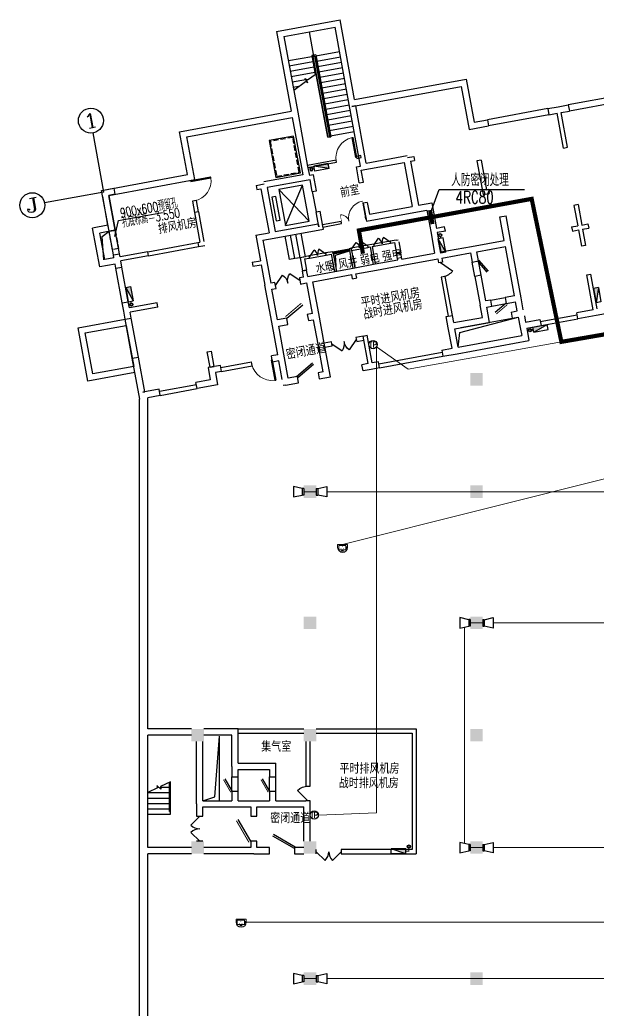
# Model space of a CAD drawing. Extents: x 791398 to 2325386, y -987887 to -518217.
# Drawn here: x 1445948 to 1473693, y -726420 to -678866 of the extents above; entities that cross this region are included whole.
import ezdxf
from ezdxf.enums import TextEntityAlignment as Align

# ---------------------------------------------------------------- set-up
doc = ezdxf.new("R2010")
doc.units = 0
doc.header["$LTSCALE"] = 1000
doc.header["$MEASUREMENT"] = 0
doc.linetypes.add('BORDER', pattern=[1.75, 0.5, -0.25, 0.5, -0.25, 0, -0.25])
doc.linetypes.add('DASH', pattern=[0.35, 0.25, -0.1])
doc.layers.add('__0', color=7, linetype='Continuous', true_color=0xffffff)
for name, color, linetype in [('AXIS', 3, 'Continuous'), ('AXIS_TEXT', 7, 'Continuous'), ('COLUMN', 252, 'Continuous'), ('JPS-X', 1, 'BORDER'), ('JPS-XHS', 7, 'Continuous'), ('LVTRY', 6, 'Continuous'), ('PS房间字', 3, 'Continuous'), ('PUB_DIM', 3, 'Continuous'), ('RD-equip', 3, 'Continuous'), ('RD-text', 4, 'Continuous'), ('SPACE', 7, 'Continuous'), ('STAIR', 9, 'Continuous'), ('WALL', 8, 'Continuous'), ('WINDOW', 8, 'Continuous'), ('ZS房间字', 6, 'Continuous')]:
    doc.layers.add(name, color=color, linetype=linetype)
doc.layers.add('RD-line', color=2, linetype='Continuous', lineweight=0)
doc.styles.add('_TCH_AXIS', font='COMPLEX', dxfattribs={"bigfont": 'GBCBIG'})
doc.styles.add('_TCH_DIM', font='SIMPLEX', dxfattribs={"bigfont": 'GBCBIG'})
doc.styles.add('_TCH_SPACE', font='SIMPLEX', dxfattribs={"bigfont": 'GBCBIG'})
doc.styles.add('_TEL_DIM', font='SIMPLEX', dxfattribs={"width": 0.8, "height": 3.5, "bigfont": 'HZTXT'})
doc.styles.add('COMPLEX', font='COMPLEX')
doc.styles.add('FS1', font='txt4', dxfattribs={"width": 0.8, "bigfont": 'fstxt'})
doc.styles.add('FS2', font='tjromans.shx', dxfattribs={"width": 0.8, "bigfont": 'tjhztxt.shx'})
doc.styles.add('TEXT', font='tjromans.shx', dxfattribs={"width": 0.8, "height": 400, "bigfont": 'tjhztxt.shx'})
doc.linetypes.add('BRA', pattern='A,2.8,-0.1,["B",_TEL_DIM,S=0.07,R=0,X=0,Y=-0.12],-0.25', length=3.15)
doc.linetypes.add('CCTV', pattern='A,2.8,-0.1,["V",_TEL_DIM,S=0.07,R=0,X=0,Y=-0.12],-0.25', length=3.15)
doc.linetypes.add('TD', pattern='A,2.8,-0.1,["C",_TEL_DIM,S=0.07,R=0,X=0,Y=-0.12],-0.25', length=3.15)

# ---------------------------------------------------------------- blocks, each defined once
blk = doc.blocks.new('DXHS')
at = {"layer": 'JPS-XHS'}
blk.add_hatch(color=256, dxfattribs=at).paths.add_polyline_path([(-350, 240), (-350, 0), (350, 0)])
at = {"layer": 'JPS-XHS', "linetype": 'Continuous'}
for p, q in [((-350, 240), (-350, 0)), ((-350, 240), (350, 240)), ((-350, 0), (350, 0)), ((350, 240), (350, 0))]:
    blk.add_line(p, q, dxfattribs=at)
at = {"layer": 'JPS-XHS'}
blk.add_line((-350, 240), (350, 0), dxfattribs=at)
blk = doc.blocks.new('FF')
at = {"linetype": 'Continuous'}
for radius in [75, 60]:
    blk.add_circle((0, 0), radius, dxfattribs=at)
blk = doc.blocks.new('xxhhsss')
at = {"layer": 'JPS-X', "const_width": 50}
for points in [[(5463, 4577), (5315, 4550)], [(-515, -20266), (-515, -20496), (-665, -20496)]]:
    blk.add_lwpolyline(points, dxfattribs=at)
at = {"layer": 'JPS-X'}
for p, rotation in [((5315, 4550), 190.3837394341438), ((-515, -20266), 180)]:
    blk.add_blockref('FF', p, dxfattribs=dict(at, rotation=rotation))
at = {"layer": 'JPS-XHS', "xscale": -1, "rotation": 190.3837394341438}
blk.add_blockref('DXHS', (5785, 4758), dxfattribs=at)
at = {"layer": 'JPS-XHS', "rotation": 180}
blk.add_blockref('DXHS', (-1015, -20376), dxfattribs=at)
blk = doc.blocks.new('_FZH')
blk.add_solid([(-0.5, -0.5), (0.5, -0.5), (-0.5, 0.5), (0.5, 0.5)])
blk = doc.blocks.new('$DorLib2D$00000116')
at = {"color": 0}
for p, q in [((-0.5, 0), (-0.146, 0.354)), ((0.5, 0), (0.146, 0.354))]:
    blk.add_line(p, q, dxfattribs=at)
for centre, start, end in [((-0.5, 0), 0, 45), ((0.5, 0), 135, 180)]:
    blk.add_arc(centre, 0.5, start, end, dxfattribs=at)
blk = doc.blocks.new('$WINLIB2D$00000001')
for p, q in [((-0.5, 0.5), (0.5, 0.5)), ((-0.5, 0.5), (-0.5, -0.5)), ((0.5, 0.167), (-0.5, 0.167)), ((0.5, -0.5), (0.5, 0.5)), ((0.5, -0.167), (-0.5, -0.167)), ((-0.5, -0.5), (0.5, -0.5))]:
    blk.add_line(p, q)
blk = doc.blocks.new('$DorLib2D$00000001')
for p, q in [((0.45, 0.975), (0.5, 0.975)), ((0.45, 0), (0.45, 0.975)), ((0.5, 0), (0.5, 0.975)), ((0.5, 0), (0.45, 0))]:
    blk.add_line(p, q)
at = {"lineweight": 13}
blk.add_arc((0.475, 0), 0.975, 91.4693, 180, dxfattribs=at)
blk = doc.blocks.new('$DorLib2D$00000025')
at = {"const_width": 0.02}
for points in [[(0.481, -0.001), (0.481, 0.691)], [(-0.481, 0.001), (-0.481, 0.308)]]:
    blk.add_lwpolyline(points, dxfattribs=at)
at = {"lineweight": 13}
for centre, radius, start, end in [((0.505, -0.002), 0.699, 91.9397, 179.7238), ((-0.501, 0.003), 0.307, 359.7899, 85.7508)]:
    blk.add_arc(centre, radius, start, end, dxfattribs=at)
blk = doc.blocks.new('_AXISO')
blk.add_circle((0, 0), 0.5)
at = {"layer": 'AXIS_TEXT', "style": 'COMPLEX', "width": 1.041667}
blk.add_attdef('A', text='', height=0.56, dxfattribs=at).set_placement((-0.25, -0.28), (0.25, -0.28), align=Align.FIT)
blk = doc.blocks.new('$DorLib2D$00000190')
at = {"color": 0}
blk.add_line((-0.5, 0.187), (0.366, 0.687), dxfattribs=at)
at = {"color": 0, "const_width": 0.0625}
blk.add_lwpolyline([(-0.562, 0.296), (0.304, 0.796)], dxfattribs=at)
blk = doc.blocks.new('$DorLib2D$00000180')
at = {"color": 0}
for p, q in [((-0.557, 0.242), (0.309, 0.742)), ((-0.5, 0.143), (0.366, 0.643))]:
    blk.add_line(p, q, dxfattribs=at)
blk = doc.blocks.new('$DorLib2D$00000114')
at = {"color": 0}
blk.add_line((0.5, 0), (-0.207, 0.707), dxfattribs=at)
blk.add_arc((0.5, 0), 1, 135, 180, dxfattribs=at)
blk = doc.blocks.new('$DorLib2D$00000191')
at = {"color": 0}
blk.add_line((-0.5, 0.15), (0.366, 0.65), dxfattribs=at)
at = {"color": 0, "const_width": 0.05}
blk.add_lwpolyline([(-0.55, 0.237), (0.316, 0.737)], dxfattribs=at)
blk = doc.blocks.new('$DorLib2D$00000179')
at = {"color": 0}
for p, q in [((-0.54, 0.169), (0.326, 0.669)), ((-0.5, 0.1), (0.366, 0.6))]:
    blk.add_line(p, q, dxfattribs=at)
blk = doc.blocks.new('$DorLib2D$00000192')
at = {"color": 0}
blk.add_line((-0.5, 0.125), (0.366, 0.625), dxfattribs=at)
at = {"color": 0, "const_width": 0.0417}
blk.add_lwpolyline([(-0.542, 0.197), (0.324, 0.697)], dxfattribs=at)
blk = doc.blocks.new('$DorLib2D$00000181')
at = {"color": 0}
for p, q in [((-0.533, 0.141), (0.333, 0.641)), ((-0.5, 0.083), (0.366, 0.583))]:
    blk.add_line(p, q, dxfattribs=at)
blk = doc.blocks.new('dadadadadadadad')
at = {"layer": 'RD-equip'}
for p, q in [((-157, 0), (-157, -70)), ((-157, 0), (157, 0)), ((157, 0), (157, -70)), ((-154, -70), (-253, -500)), ((-157, -70), (157, -70)), ((248, -500), (155, -70)), ((-253, -500), (248, -500))]:
    blk.add_line(p, q, dxfattribs=at)
blk = doc.blocks.new('PCY07')
at = {"color": 0, "lineweight": -2}
for p, q in [((-321, 0), (-321, 182)), ((-321, 182), (321, 182)), ((-249, -161), (-249, 129)), ((-249, 129), (205, 129)), ((205, 129), (205, -161)), ((321, 0), (321, 182)), ((205, -161), (-249, -161))]:
    blk.add_line(p, q, dxfattribs=at)
at = {"color": 0, "lineweight": -2, "const_width": 25}
for points in [[(-34, 48, 1), (-9, 48, 1)], [(-111, -81, 1), (-86, -81, 1)], [(67, -81, -1), (42, -81, -1)]]:
    blk.add_lwpolyline(points, format="xyb", close=True, dxfattribs=at)
at = {"color": 0, "lineweight": -2, "const_width": 80}
blk.add_lwpolyline([(245, 69), (245, -100)], dxfattribs=at)
at = {"color": 0, "lineweight": -2}
blk.add_lwpolyline([(-12, -162, 100, 250, 0), (-12, -272, 250, 250, 0)], format="xyseb", dxfattribs=at)
blk.add_arc((0, 0), 321, 180, 0, dxfattribs=at)
blk = doc.blocks.new('TELEPHONE')
at = {"layer": 'RD-equip'}
blk.add_circle((-32658, -70477), 200, dxfattribs=at)
at = {"layer": 'RD-text', "style": 'FS1', "width": 0.8}
blk.add_attdef('T', text='', height=350, dxfattribs=at).set_placement((-32658, -70477), align=Align.MIDDLE)

msp = doc.modelspace()

# ---------------------------------------------------------------- linework, layer by layer
for p, q in [((1467147, -693660), (1469606, -693210)), ((1455544, -716399), (1455544, -713299))]:
    msp.add_line(p, q)
for points in [[(1467014, -694600), (1467094, -693897), (1469901, -693156)], [(1454744, -716399), (1455316, -716220), (1455544, -713299)]]:
    msp.add_lwpolyline(points)
at = {"layer": '__0'}
msp.add_lwpolyline([(1451477, -695820), (1449214, -696232), (1448748, -693674), (1451011, -693262)], dxfattribs=at)
msp.add_lwpolyline([(1449455, -695883), (1449097, -693915), (1451065, -693557), (1451423, -695525)], close=True, dxfattribs=at)
at = {"layer": 'AXIS'}
for q in [(1449471, -684303), (1447138, -687669)]:
    msp.add_line((1449992, -687146), q, dxfattribs=at)
at = {"layer": 'JPS-X', "const_width": 50}
for points in [[(1460032, -686038), (1460106, -686025)], [(1466164, -689291), (1466177, -689365)], [(1451294, -692473), (1451280, -692400)]]:
    msp.add_lwpolyline(points, dxfattribs=at)
at = {"layer": 'LVTRY'}
msp.add_lwpolyline([(1461160, -690945), (1461120, -690184), (1461794, -689965)], dxfattribs=at)
at = {"layer": 'PUB_DIM'}
msp.add_lwpolyline([(1450512, -689274), (1450683, -688507), (1452798, -688120)], dxfattribs=at)
at = {"layer": 'RD-line', "linetype": 'CCTV'}
for p, q in [((1461460, -704090), (1500197, -694349)), ((1456826, -722236), (1493060, -722236))]:
    msp.add_line(p, q, dxfattribs=at)
at = {"layer": 'RD-line', "linetype": 'TD', "ltscale": 0.8}
for p, q in [((1464604, -695664), (1463085, -694592)), ((1463085, -694592), (1463085, -716976)), ((1471972, -694345), (1464604, -695664)), ((1463085, -716976), (1460294, -717088))]:
    msp.add_line(p, q, dxfattribs=at)
at = {"layer": 'RD-line', "linetype": 'BRA', "ltscale": 0.8}
for p, q in [((1459594, -701549), (1460194, -701549)), ((1460694, -701549), (1475093, -701551)), ((1467309, -708054), (1467309, -718449)), ((1467594, -707849), (1468194, -707849)), ((1468694, -707849), (1483093, -707849)), ((1467594, -718649), (1468194, -718649)), ((1468694, -718649), (1483093, -718649)), ((1459594, -724949), (1460194, -724949)), ((1460694, -724949), (1475093, -724949))]:
    msp.add_line(p, q, dxfattribs=at)
at = {"layer": 'RD-line', "const_width": 200}
for points in [[(1462438, -690106), (1462243, -688989), (1470544, -687473), (1471972, -694345), (1494225, -690487), (1493826, -688444)], [(1465661, -688012), (1465780, -688684)]]:
    msp.add_lwpolyline(points, dxfattribs=at)
at = {"layer": 'RD-text'}
for p, q in [((1465687, -688157), (1466101, -687024)), ((1466101, -687024), (1470193, -687024))]:
    msp.add_line(p, q, dxfattribs=at)
at = {"layer": 'RD-text', "color": 3, "lineweight": 0}
msp.add_line((1466101, -687024), (1467725, -687024), dxfattribs=at)
at = {"layer": 'STAIR'}
for p, q in [((1460081, -680620), (1459865, -679440)), ((1460180, -680602), (1461311, -680395)), ((1459983, -680639), (1458852, -680846)), ((1460030, -680894), (1458899, -681102)), ((1460171, -680553), (1459974, -680589)), ((1459974, -680589), (1460141, -681502)), ((1460171, -680553), (1460892, -684488)), ((1460227, -680858), (1461358, -680651)), ((1460273, -681114), (1461405, -680907)), ((1460077, -681150), (1458945, -681357)), ((1460124, -681406), (1458992, -681613)), ((1460320, -681370), (1461451, -681162)), ((1460367, -681625), (1461498, -681418)), ((1459692, -681749), (1459039, -681869)), ((1459109, -682249), (1459673, -681825)), ((1459650, -681693), (1459770, -681754)), ((1459793, -681886), (1459650, -681693)), ((1459673, -681825), (1459793, -681886)), ((1459770, -681754), (1460186, -681471)), ((1460414, -681881), (1461545, -681674)), ((1460461, -682137), (1461592, -681930)), ((1459335, -682079), (1459086, -682125)), ((1460508, -682393), (1461639, -682185)), ((1460555, -682648), (1461686, -682441)), ((1460601, -682904), (1461733, -682697)), ((1460648, -683160), (1461779, -682953)), ((1460695, -683416), (1461826, -683208)), ((1460742, -683671), (1461873, -683464)), ((1460789, -683927), (1461920, -683720)), ((1460836, -684183), (1461967, -683976)), ((1460883, -684439), (1462014, -684231)), ((1460842, -684497), (1460892, -684488)), ((1458399, -687029), (1459846, -688543)), ((1458714, -688750), (1459530, -686821)), ((1460001, -687116), (1460181, -688100)), ((1459671, -690252), (1459463, -689121)), ((1463743, -689506), (1462956, -689650)), ((1462661, -689704), (1461874, -689849)), ((1461892, -689947), (1462679, -689803)), ((1462974, -689749), (1463761, -689604)), ((1460644, -690074), (1459857, -690218)), ((1459876, -690316), (1460662, -690172)), ((1452731, -715852), (1452540, -715663)), ((1452540, -715663), (1452562, -715787)), ((1453194, -715489), (1452707, -715719)), ((1453134, -716919), (1453134, -715517)), ((1453194, -716919), (1453194, -715489)), ((1453194, -716919), (1453194, -715489)), ((1452562, -715787), (1452094, -716009)), ((1452094, -716009), (1453134, -716009)), ((1452094, -717049), (1452094, -716009)), ((1452555, -715749), (1452627, -715749)), ((1452707, -715719), (1452731, -715852)), ((1452712, -715749), (1453134, -715749)), ((1452094, -716269), (1453134, -716269)), ((1452094, -716529), (1453134, -716529)), ((1452094, -716789), (1453134, -716789)), ((1452094, -717049), (1453194, -717049)), ((1453134, -716919), (1453194, -716919)), ((1453194, -717049), (1453194, -716919))]:
    msp.add_line(p, q, dxfattribs=at)
for points in [[(1459107, -684459), (1457927, -684675), (1458251, -686446), (1459432, -686229)], [(1459846, -688543), (1459530, -686821), (1458399, -687029), (1458714, -688750)], [(1458464, -688491), (1458256, -687360), (1458060, -687396), (1458267, -688527)]]:
    msp.add_lwpolyline(points, close=True, dxfattribs=at)
at = {"layer": 'STAIR', "linetype": 'DASH'}
for points in [[(1459067, -684517), (1457985, -684715), (1458291, -686388), (1459373, -686189)], [(1450236, -689033), (1450531, -688979), (1450694, -689864), (1450398, -689918)]]:
    msp.add_lwpolyline(points, close=True, dxfattribs=at)
at = {"layer": 'STAIR'}
for points in [[(1449979, -690402), (1449906, -689275), (1450236, -689033)], [(1459159, -690346), (1458903, -690393), (1458696, -689262)], [(1459415, -690299), (1459159, -690346), (1458952, -689215)], [(1459671, -690252), (1459415, -690299), (1459208, -689168)]]:
    msp.add_lwpolyline(points, dxfattribs=at)
at = {"layer": 'WALL'}
for p, q in [((1458286, -679424), (1461336, -678866)), ((1461040, -678920), (1461040, -678920)), ((1462038, -682702), (1461336, -678866)), ((1461336, -678866), (1461336, -678866)), ((1458286, -679424), (1458989, -683261)), ((1458635, -679665), (1461095, -679215)), ((1461743, -682756), (1461095, -679215)), ((1458635, -679665), (1459302, -683305)), ((1460032, -680630), (1460130, -680611)), ((1460130, -680611), (1460032, -680630)), ((1460744, -684515), (1460032, -680630)), ((1460032, -680630), (1460744, -684515)), ((1460842, -684497), (1460130, -680611)), ((1460130, -680611), (1460842, -684497)), ((1462038, -682702), (1467399, -681720)), ((1467399, -681720), (1467778, -683785)), ((1461896, -683033), (1467158, -682069)), ((1467158, -682069), (1467537, -684134)), ((1461743, -682756), (1461743, -682756)), ((1462320, -685903), (1461743, -682756)), ((1475204, -682424), (1472302, -682956)), ((1475258, -682719), (1472356, -683251)), ((1453629, -684243), (1458989, -683261)), ((1459284, -683206), (1459284, -683206)), ((1459302, -683305), (1459780, -685911)), ((1462093, -682997), (1461896, -683033)), ((1462597, -685751), (1462093, -682997)), ((1471319, -683136), (1468417, -683668)), ((1471319, -683136), (1471811, -683046)), ((1471319, -683136), (1471373, -683431)), ((1471811, -683046), (1472302, -682956)), ((1471963, -683323), (1472356, -683251)), ((1472269, -684995), (1471963, -683323)), ((1472302, -682956), (1472356, -683251)), ((1453978, -684484), (1459043, -683556)), ((1459043, -683556), (1459485, -685966)), ((1459338, -683502), (1459338, -683502)), ((1467778, -683785), (1468417, -683668)), ((1468417, -683668), (1468471, -683963)), ((1471373, -683431), (1468471, -683963)), ((1471373, -683431), (1471766, -683359)), ((1472073, -685031), (1471766, -683359)), ((1454007, -686308), (1453629, -684243)), ((1467537, -684134), (1468471, -683963)), ((1454356, -686549), (1453978, -684484)), ((1460744, -684515), (1460842, -684497)), ((1460842, -684497), (1460744, -684515)), ((1472073, -685031), (1472269, -684995)), ((1461148, -685610), (1459771, -685862)), ((1459789, -685961), (1461166, -685708)), ((1461166, -685708), (1461148, -685610)), ((1462328, -685394), (1462132, -685430)), ((1462132, -685430), (1462150, -685528)), ((1462150, -685528), (1462346, -685492)), ((1462346, -685492), (1462328, -685394)), ((1462356, -686100), (1464422, -685722)), ((1462597, -685751), (1464564, -685391)), ((1464422, -685722), (1464809, -687836)), ((1464582, -685489), (1464878, -685435)), ((1464717, -685668), (1464914, -685632)), ((1464717, -685668), (1465104, -687782)), ((1464878, -685435), (1464914, -685632)), ((1468111, -685605), (1467914, -685641)), ((1467914, -685641), (1468212, -687264)), ((1468111, -685605), (1468373, -687031)), ((1459485, -685966), (1459548, -686310)), ((1459780, -685911), (1459861, -686354)), ((1462123, -685940), (1462320, -685903)), ((1462263, -686702), (1462123, -685940)), ((1462460, -686666), (1462356, -686100)), ((1462356, -686100), (1462356, -686100)), ((1449974, -687047), (1454007, -686308)), ((1450225, -687307), (1454356, -686549)), ((1454061, -686604), (1454258, -686568)), ((1459548, -686310), (1457679, -686652)), ((1459799, -686569), (1457832, -686929)), ((1459897, -686551), (1459799, -686569)), ((1460058, -686318), (1459861, -686354)), ((1460001, -687116), (1459897, -686551)), ((1460198, -687080), (1460058, -686318)), ((1462263, -686702), (1462460, -686666)), ((1449876, -687065), (1449974, -687047)), ((1457304, -686823), (1457697, -686751)), ((1457304, -686823), (1457340, -687019)), ((1457340, -687019), (1457536, -686983)), ((1457536, -686983), (1457924, -689098)), ((1457832, -686929), (1458219, -689044)), ((1460001, -687116), (1460198, -687080)), ((1468373, -687031), (1468471, -687013)), ((1468471, -687013), (1468507, -687210)), ((1449930, -687361), (1449930, -687361)), ((1450182, -688738), (1449930, -687361)), ((1450531, -688979), (1450225, -687307)), ((1454438, -687551), (1454241, -687587)), ((1454241, -687587), (1454340, -688128)), ((1454537, -688092), (1454438, -687551)), ((1468212, -687264), (1468507, -687210)), ((1454537, -688092), (1454340, -688128)), ((1454537, -688092), (1454799, -689518)), ((1460181, -688100), (1460378, -688064)), ((1460312, -688813), (1460181, -688100)), ((1460508, -688777), (1460378, -688064)), ((1462640, -687649), (1462443, -687685)), ((1462443, -687685), (1462601, -688546)), ((1462601, -688546), (1465060, -688096)), ((1462640, -687649), (1462744, -688215)), ((1462744, -688215), (1464809, -687836)), ((1465060, -688096), (1465503, -688014)), ((1465104, -687782), (1465744, -687665)), ((1465503, -688014), (1465692, -689047)), ((1465744, -687665), (1465969, -688895)), ((1472774, -687749), (1472577, -687786)), ((1472577, -687786), (1472758, -688769)), ((1472774, -687749), (1472954, -688733)), ((1454340, -688128), (1454602, -689554)), ((1461385, -688566), (1460499, -688728)), ((1461403, -688664), (1461385, -688566)), ((1462583, -688448), (1462565, -688349)), ((1469018, -688336), (1469313, -688282)), ((1469226, -689467), (1469018, -688336)), ((1469530, -689462), (1469313, -688282)), ((1450182, -688738), (1449444, -688873)), ((1449787, -690742), (1449444, -688873)), ((1450531, -688979), (1449794, -689114)), ((1450444, -690164), (1450236, -689033)), ((1450739, -690110), (1450531, -688979)), ((1458175, -689357), (1460535, -688925)), ((1458219, -689044), (1460285, -688666)), ((1460285, -688666), (1460312, -688813)), ((1460535, -688925), (1460508, -688777)), ((1460517, -688826), (1461403, -688664)), ((1465692, -689047), (1465881, -690080)), ((1466363, -688823), (1465969, -688895)), ((1466399, -689019), (1466005, -689092)), ((1466399, -689019), (1466363, -688823)), ((1472463, -688823), (1472758, -688769)), ((1472463, -688823), (1472499, -689020)), ((1472499, -689020), (1472794, -688966)), ((1472794, -688966), (1472938, -689753)), ((1472954, -688733), (1473249, -688679)), ((1472990, -688930), (1473285, -688876)), ((1472990, -688930), (1473135, -689717)), ((1473249, -688679), (1473285, -688876)), ((1450028, -690393), (1449794, -689114)), ((1454799, -689518), (1454799, -689518)), ((1457285, -689215), (1457924, -689098)), ((1457285, -689215), (1457510, -690445)), ((1457634, -689456), (1458175, -689357)), ((1457634, -689456), (1457823, -690489)), ((1464038, -689452), (1463743, -689506)), ((1463743, -689506), (1463761, -689604)), ((1464038, -689452), (1464136, -689434)), ((1464154, -689532), (1464253, -690073)), ((1464154, -689532), (1464154, -689532)), ((1466005, -689092), (1466176, -690026)), ((1467652, -689756), (1469226, -689467)), ((1470035, -692222), (1469530, -689462)), ((1452094, -690014), (1450766, -690257)), ((1452094, -690014), (1454503, -689572)), ((1452130, -690211), (1452094, -690014)), ((1452130, -690211), (1454539, -689769)), ((1454503, -689572), (1454602, -689554)), ((1454503, -689572), (1454539, -689769)), ((1454539, -689769), (1454736, -689733)), ((1454736, -689733), (1454835, -689715)), ((1460989, -690011), (1460644, -690074)), ((1460989, -690011), (1461160, -690945)), ((1461007, -690109), (1460989, -690011)), ((1461874, -689849), (1461776, -689867)), ((1461794, -689965), (1461776, -689867)), ((1461776, -689867), (1461947, -690801)), ((1461892, -689947), (1461874, -689849)), ((1461892, -689947), (1462045, -690783)), ((1462858, -689668), (1462661, -689704)), ((1462661, -689704), (1462679, -689803)), ((1462679, -689803), (1462777, -689785)), ((1462777, -689785), (1462930, -690621)), ((1462956, -689650), (1462858, -689668)), ((1462876, -689767), (1462974, -689749)), ((1462876, -689767), (1463029, -690603)), ((1462974, -689749), (1462956, -689650)), ((1463761, -689604), (1463958, -689568)), ((1463958, -689568), (1464057, -690109)), ((1466176, -690026), (1467652, -689756)), ((1467903, -690015), (1469280, -689762)), ((1467984, -690457), (1467903, -690015)), ((1469713, -692128), (1469280, -689762)), ((1473135, -689717), (1472938, -689753)), ((1450471, -690311), (1450028, -690393)), ((1450444, -690164), (1450739, -690110)), ((1450471, -690311), (1450444, -690164)), ((1450766, -690257), (1450739, -690110)), ((1452130, -690211), (1450802, -690454)), ((1450856, -690749), (1450802, -690454)), ((1457116, -690517), (1457510, -690445)), ((1457823, -690489), (1458012, -691522)), ((1459857, -690218), (1459415, -690299)), ((1459415, -690299), (1459532, -690938)), ((1459630, -690361), (1459876, -690316)), ((1459630, -690361), (1459729, -690902)), ((1459876, -690316), (1459857, -690218)), ((1460644, -690074), (1460662, -690172)), ((1460662, -690172), (1460908, -690127)), ((1460908, -690127), (1461062, -690963)), ((1463029, -690603), (1464111, -690404)), ((1464253, -690073), (1464057, -690109)), ((1464057, -690109), (1464253, -690073)), ((1464111, -690404), (1464057, -690109)), ((1464307, -690368), (1464253, -690073)), ((1464307, -690368), (1465881, -690080)), ((1464362, -690664), (1466034, -690357)), ((1466034, -690357), (1466070, -690554)), ((1466230, -690321), (1467607, -690069)), ((1466230, -690321), (1466266, -690518)), ((1467607, -690069), (1467689, -690511)), ((1467689, -690511), (1467984, -690457)), ((1450525, -690607), (1449787, -690742)), ((1450561, -690803), (1450525, -690607)), ((1450561, -690803), (1450856, -690749)), ((1450867, -692475), (1450561, -690803)), ((1451162, -692421), (1450856, -690749)), ((1457116, -690517), (1457153, -690714)), ((1457153, -690714), (1457546, -690642)), ((1457546, -690642), (1457726, -691625)), ((1459729, -690902), (1459532, -690938)), ((1459532, -690938), (1459729, -690902)), ((1459586, -691234), (1459532, -690938)), ((1459783, -691198), (1459729, -690902)), ((1459783, -691198), (1462045, -690783)), ((1461160, -690945), (1461062, -690963)), ((1462045, -690783), (1463029, -690603)), ((1462099, -691078), (1463083, -690898)), ((1463083, -690898), (1464362, -690664)), ((1466266, -690518), (1466070, -690554)), ((1466266, -690518), (1466070, -690554)), ((1459586, -691234), (1459389, -691270)), ((1459389, -691270), (1459443, -691565)), ((1459783, -691198), (1459783, -691198)), ((1460034, -691457), (1461902, -691114)), ((1461939, -691311), (1461902, -691114)), ((1461939, -691311), (1462135, -691275)), ((1462135, -691275), (1462099, -691078)), ((1466393, -691206), (1466196, -691242)), ((1466196, -691242), (1466538, -693111)), ((1466735, -693075), (1466393, -691206)), ((1468110, -691146), (1467815, -691200)), ((1467815, -691200), (1468068, -692582)), ((1468336, -692381), (1468110, -691146)), ((1473190, -691130), (1473387, -691094)), ((1473497, -692802), (1473190, -691130)), ((1473693, -692766), (1473387, -691094)), ((1458051, -693396), (1457726, -691625)), ((1458209, -691486), (1458012, -691522)), ((1458066, -691817), (1458263, -691781)), ((1458337, -693292), (1458066, -691817)), ((1458263, -691781), (1458209, -691486)), ((1459443, -691565), (1459640, -691529)), ((1459640, -691529), (1459739, -691511)), ((1460009, -692986), (1459739, -691511)), ((1460313, -692981), (1460034, -691457)), ((1468582, -692336), (1468336, -692381)), ((1468636, -692631), (1468582, -692336)), ((1469713, -692128), (1469271, -692210)), ((1469271, -692210), (1469325, -692505)), ((1470142, -692807), (1470035, -692222)), ((1450867, -692475), (1451162, -692421)), ((1450939, -692869), (1450867, -692475)), ((1451011, -693262), (1450939, -692869)), ((1451216, -692716), (1451162, -692421)), ((1452544, -692473), (1451216, -692716)), ((1452580, -692670), (1451252, -692913)), ((1452580, -692670), (1452544, -692473)), ((1468175, -693167), (1468068, -692582)), ((1468390, -692676), (1468636, -692631)), ((1468524, -693408), (1468390, -692676)), ((1469325, -692505), (1469767, -692424)), ((1469552, -692915), (1469847, -692861)), ((1469847, -692861), (1469767, -692424)), ((1470142, -692807), (1470142, -692807)), ((1473497, -692802), (1472710, -692946)), ((1451011, -693262), (1451306, -693208)), ((1451354, -695131), (1451011, -693262)), ((1451306, -693208), (1451252, -692913)), ((1451649, -695077), (1451306, -693208)), ((1458779, -693211), (1458337, -693292)), ((1458833, -693506), (1458779, -693211)), ((1460009, -692986), (1459763, -693031)), ((1459763, -693031), (1459817, -693326)), ((1459817, -693326), (1460063, -693281)), ((1460279, -694461), (1460063, -693281)), ((1460574, -694407), (1460313, -692981)), ((1466440, -693129), (1466735, -693075)), ((1466539, -693670), (1466440, -693129)), ((1466798, -693419), (1466735, -693075)), ((1466798, -693419), (1468175, -693167)), ((1469552, -692915), (1469606, -693210)), ((1469606, -693210), (1469901, -693156)), ((1469901, -693156), (1469992, -693648)), ((1470197, -693102), (1470197, -693102)), ((1470197, -693102), (1470251, -693397)), ((1470251, -693397), (1470939, -693271)), ((1470939, -693271), (1470993, -693566)), ((1470957, -693369), (1472728, -693045)), ((1470993, -693566), (1472764, -693241)), ((1472764, -693241), (1472710, -692946)), ((1473649, -693079), (1472764, -693241)), ((1474534, -692917), (1473649, -693079)), ((1458339, -694970), (1458051, -693396)), ((1458391, -693588), (1458833, -693506)), ((1458670, -695112), (1458391, -693588)), ((1466503, -693474), (1466503, -693474)), ((1466719, -694654), (1466539, -693670)), ((1466557, -693769), (1466557, -693769)), ((1466852, -693715), (1468524, -693408)), ((1467014, -694600), (1466852, -693715)), ((1469992, -693648), (1470064, -694041)), ((1470305, -693692), (1470993, -693566)), ((1470305, -693692), (1470413, -694282)), ((1462443, -694065), (1462099, -694128)), ((1462099, -694128), (1462135, -694325)), ((1462135, -694325), (1462479, -694262)), ((1462443, -694065), (1462640, -694029)), ((1462687, -695393), (1462443, -694065)), ((1462883, -695357), (1462640, -694029)), ((1466970, -694913), (1470413, -694282)), ((1467014, -694600), (1470064, -694041)), ((1460523, -695789), (1460279, -694461)), ((1460919, -694344), (1460574, -694407)), ((1460872, -696030), (1460574, -694407)), ((1460610, -694604), (1460955, -694541)), ((1460955, -694541), (1460919, -694344)), ((1466228, -694744), (1466719, -694654)), ((1466228, -694744), (1466282, -695039)), ((1451354, -695131), (1451649, -695077)), ((1451714, -697098), (1451354, -695131)), ((1451955, -696749), (1451649, -695077)), ((1454958, -694827), (1455155, -694791)), ((1455093, -695564), (1454958, -694827)), ((1455290, -695528), (1455155, -694791)), ((1458339, -694970), (1458044, -695024)), ((1458098, -695319), (1458044, -695024)), ((1458098, -695319), (1458044, -695024)), ((1458634, -694915), (1458634, -694915)), ((1458850, -696096), (1458670, -695112)), ((1458688, -695211), (1458688, -695211)), ((1463196, -695401), (1466246, -694842)), ((1463232, -695598), (1466282, -695039)), ((1466282, -695039), (1466970, -694913)), ((1455585, -695474), (1454995, -695582)), ((1454995, -695582), (1455103, -696173)), ((1455093, -695564), (1455290, -695528)), ((1455639, -695769), (1455585, -695474)), ((1455603, -695573), (1457078, -695302)), ((1455639, -695769), (1457114, -695499)), ((1457114, -695499), (1457078, -695302)), ((1458393, -695265), (1458098, -695319)), ((1458555, -696150), (1458393, -695265)), ((1462687, -695393), (1462391, -695447)), ((1462446, -695742), (1462391, -695447)), ((1462839, -695670), (1462446, -695742)), ((1463232, -695598), (1462839, -695670)), ((1463178, -695303), (1462883, -695357)), ((1463232, -695598), (1463178, -695303)), ((1455103, -696173), (1454414, -696299)), ((1455639, -695769), (1455344, -695823)), ((1455344, -695823), (1455452, -696414)), ((1458555, -696150), (1458555, -696150)), ((1459293, -696015), (1458850, -696096)), ((1459347, -696310), (1459293, -696015)), ((1460523, -695789), (1460277, -695834)), ((1460277, -695834), (1460331, -696130)), ((1460331, -696130), (1460872, -696030)), ((1452644, -696623), (1451858, -696767)), ((1452698, -696918), (1452644, -696623)), ((1452662, -696721), (1454432, -696397)), ((1452698, -696918), (1454468, -696594)), ((1454468, -696594), (1454414, -696299)), ((1455452, -696414), (1454468, -696594)), ((1458708, -696427), (1458609, -696445)), ((1458609, -696445), (1458609, -696445)), ((1458708, -696427), (1459347, -696310)), ((1458904, -696391), (1458904, -696391)), ((1451694, -697102), (1451714, -697098)), ((1451694, -713249), (1451694, -697102)), ((1451858, -696767), (1451955, -696749)), ((1452698, -696918), (1452094, -697029)), ((1452094, -712949), (1452094, -697029)), ((1451694, -718649), (1451694, -713249)), ((1454194, -712949), (1452094, -712949)), ((1452094, -718649), (1452094, -713249)), ((1454194, -713249), (1452094, -713249)), ((1456444, -712949), (1454794, -712949)), ((1456144, -713249), (1454794, -713249)), ((1456144, -714749), (1456144, -713249)), ((1456444, -714599), (1456444, -712949)), ((1456444, -712949), (1459594, -712949)), ((1456444, -713149), (1459594, -713149)), ((1460194, -712949), (1464994, -712949)), ((1460194, -713149), (1464794, -713149)), ((1464794, -713149), (1464794, -718749)), ((1464994, -712949), (1464994, -718949)), ((1454444, -716549), (1454444, -713549)), ((1454744, -716399), (1454744, -713549)), ((1459694, -713549), (1459694, -715699)), ((1459894, -715699), (1459894, -713549)), ((1456444, -714599), (1458244, -714599)), ((1458244, -715249), (1458244, -714599)), ((1456144, -714749), (1456144, -715249)), ((1456444, -715249), (1456444, -714899)), ((1456444, -714899), (1457944, -714899)), ((1457944, -714899), (1457944, -715249)), ((1456144, -715249), (1456444, -715249)), ((1457944, -715249), (1458244, -715249)), ((1456444, -715949), (1456144, -715949)), ((1456144, -715949), (1456144, -716399)), ((1456444, -716399), (1456444, -715949)), ((1458244, -715949), (1457944, -715949)), ((1457944, -715949), (1457944, -716399)), ((1458244, -716399), (1458244, -715949)), ((1459694, -715699), (1459894, -715699)), ((1454444, -716549), (1454444, -717149)), ((1454744, -716399), (1456144, -716399)), ((1456444, -716399), (1457194, -716399)), ((1457194, -716399), (1457944, -716399)), ((1458244, -716399), (1459694, -716399)), ((1459894, -716399), (1459694, -716399)), ((1459894, -716549), (1459894, -716399)), ((1459894, -718349), (1459894, -716549)), ((1454744, -717149), (1454744, -716699)), ((1454744, -716699), (1456294, -716699)), ((1456294, -716699), (1457044, -716699)), ((1457044, -716699), (1457044, -717149)), ((1457344, -716699), (1458094, -716699)), ((1457344, -717149), (1457344, -716699)), ((1458094, -716699), (1459594, -716699)), ((1459594, -718349), (1459594, -716699)), ((1454444, -717149), (1454744, -717149)), ((1457044, -717149), (1457344, -717149)), ((1454744, -718349), (1454444, -718349)), ((1457344, -718349), (1457044, -718349)), ((1457044, -718349), (1457044, -718649)), ((1457344, -718649), (1457344, -718349)), ((1451694, -730349), (1451694, -718649)), ((1454194, -718649), (1452094, -718649)), ((1452094, -730199), (1452094, -718949)), ((1454194, -718949), (1452094, -718949)), ((1457044, -718649), (1454794, -718649)), ((1457194, -718949), (1454794, -718949)), ((1457194, -718949), (1457944, -718949)), ((1457944, -718649), (1457344, -718649)), ((1457944, -718949), (1457944, -718649)), ((1459594, -718649), (1459144, -718649)), ((1459144, -718649), (1459144, -718949)), ((1459144, -718949), (1459594, -718949)), ((1460194, -718949), (1460194, -718749)), ((1464794, -718749), (1461394, -718749)), ((1461394, -718749), (1461394, -718949)), ((1461394, -718949), (1464994, -718949))]:
    msp.add_line(p, q, dxfattribs=at)
msp.add_lwpolyline([(1450520, -687252), (1450225, -687307), (1450531, -688979), (1450236, -689033), (1449876, -687065), (1450466, -686957)], close=True, dxfattribs=at)
at = {"layer": 'WINDOW', "linetype": 'DASH'}
msp.add_line((1450235, -689033), (1450190, -688787), dxfattribs=at)
at = {"layer": 'WINDOW'}
for p, q in [((1468110, -691146, 150), (1467984, -690457, 150)), ((1467815, -691200, 150), (1467689, -690511, 150)), ((1468582, -692336, 150), (1469271, -692210, 150)), ((1468636, -692631, 150), (1469325, -692505, 150)), ((1456144, -715949, 150), (1456144, -715249, 150)), ((1456444, -715949, 150), (1456444, -715249, 150)), ((1457944, -715949, 150), (1457944, -715249, 150)), ((1458244, -715949, 150), (1458244, -715249, 150))]:
    msp.add_line(p, q, dxfattribs=at)

# ---------------------------------------------------------------- block references
at = {"layer": 'AXIS'}
ref = msp.add_blockref('_AXISO', (1449363, -683713), dxfattribs=dict(at, xscale=1200, yscale=1200, zscale=1200))
ref.add_attrib('A', '1', dxfattribs={"layer": 'AXIS_TEXT', "height": 679, "rotation": 10.3837, "style": '_TCH_AXIS', "width": 2.333333}).set_placement((1449090, -684108), (1449758, -683986), align=Align.FIT)
ref = msp.add_blockref('_AXISO', (1446548, -687777), dxfattribs=dict(at, xscale=1200, yscale=1200, zscale=1200))
ref.add_attrib('A', 'J', dxfattribs={"layer": 'AXIS_TEXT', "height": 679, "rotation": 10.3837, "style": '_TCH_AXIS', "width": 1.909091}).set_placement((1446275, -688172), (1446943, -688050), align=Align.FIT)
at = {"layer": 'COLUMN', "xscale": 600, "yscale": 600, "zscale": 600}
for p, rotation in [((1467894, -696149), 359.9999999998888), ((1459894, -701549), 359.9999999999), ((1467894, -701549), 359.9999999999), ((1459894, -707849), 359.9999999998888), ((1467894, -707849), 359.9999999999), ((1454494, -713249), 359.9999999997443), ((1459894, -713249), 359.9999999997443), ((1467894, -713249), 359.9999999997443), ((1454494, -718649), 359.9999999997332), ((1459894, -718649), 359.9999999997332), ((1467894, -718649), 359.9999999997332), ((1459894, -724949), 359.9999999997443), ((1467894, -724949), 359.9999999997443)]:
    msp.add_blockref('_FZH', p, dxfattribs=dict(at, rotation=rotation))
at = {"layer": 'JPS-X', "xscale": -1, "rotation": 10.38373943086341}
msp.add_blockref('FF', (1459958, -686052), dxfattribs=at)
at = {"layer": 'JPS-X'}
for p, rotation in [((1466150, -689217), 100.38373942871), ((1451307, -692547), 280.38373942871)]:
    msp.add_blockref('FF', p, dxfattribs=dict(at, rotation=rotation))
at = {"layer": 'JPS-XHS'}
for p, rotation in [((1460428, -685843), 190.3837394308634), ((1473576, -692127), 280.38373942871)]:
    msp.add_blockref('DXHS', p, dxfattribs=dict(at, rotation=rotation))
at = {"layer": 'JPS-XHS', "xscale": -1}
for p, rotation in [((1466122, -689731), 280.38373942871), ((1451335, -692034), 100.3837394287101)]:
    msp.add_blockref('DXHS', p, dxfattribs=dict(at, rotation=rotation))
at = {"layer": 'JPS-XHS'}
msp.add_blockref('xxhhsss', (1465159, -698333), dxfattribs=at)
at = {"layer": 'RD-equip'}
ref = msp.add_blockref('TELEPHONE', (1495580, -624000), dxfattribs=at)
ref.add_attrib('T', 'TP', dxfattribs={"layer": 'RD-text', "height": 270, "style": 'FS1', "width": 0.7}).set_placement((1462922, -694476), align=Align.MIDDLE)
at = {"layer": 'RD-equip', "color": 3, "lineweight": 0, "xscale": 0.7475813101045787, "yscale": 0.7475813099881634, "zscale": 0.74758131}
for p in [(1461460, -704226), (1456586, -722236)]:
    msp.add_blockref('PCY07', p, dxfattribs=at)
at = {"layer": 'RD-equip'}
ref = msp.add_blockref('TELEPHONE', (1492751, -646611), dxfattribs=at)
ref.add_attrib('T', 'TP', dxfattribs={"layer": 'RD-text', "height": 270, "style": 'FS1', "width": 0.7}).set_placement((1460094, -717088), align=Align.MIDDLE)
at = {"layer": 'RD-line', "color": 1, "rotation": 270}
for p in [(1459594, -701553), (1467594, -707853), (1467594, -718653), (1459594, -724953)]:
    msp.add_blockref('dadadadadadadad', p, dxfattribs=at)
at = {"layer": 'RD-line', "color": 1, "xscale": -1, "rotation": 90}
for p in [(1460194, -701553), (1468194, -707853), (1468194, -718653), (1460194, -724953)]:
    msp.add_blockref('dadadadadadadad', p, dxfattribs=at)
at = {"layer": 'WINDOW'}
for name, p, xscale, yscale, zscale, rotation in [('$DorLib2D$00000001', (1461649, -685569), 1000, 1000, 1000, 10.38373943298416), ('$DorLib2D$00000001', (1454250, -687077), -1000, 1000, -1000, 280.383739432981), ('$DorLib2D$00000025', (1461984, -688507), 1200, 1200, 1200, 10.38373943298604), ('$DorLib2D$00000116', (1462276, -689826), -800, 800, -800, 10.3837394329811), ('$DorLib2D$00000116', (1463358, -689627), 800, 800, 800, 10.38373943298853), ('$DorLib2D$00000116', (1460260, -690195), 800, 800, 800, 10.38373943298504), ('$WINLIB2D$00000001', (1461391, -689988), 800, -100, 800, 10.38373943299145), ('$DorLib2D$00000114', (1466231, -690880), 700, -700, 700, 100.3837394331832), ('$DorLib2D$00000180', (1467899, -690829), -700, -700, -700, 100.3837394329826), ('$DorLib2D$00000116', (1458826, -691525), -1200, 1200, -1200, 10.38373943297378), ('$DorLib2D$00000191', (1459298, -693269), 1000, 1000, 1000, 10.38373943297461), ('$DorLib2D$00000190', (1468953, -692420), -700, -700, -700, 10.38373943298239), ('$DorLib2D$00000116', (1461527, -694335), -1200, 1200, -1200, 190.3837394313846), ('$DorLib2D$00000001', (1457588, -695310), -1000, 1000, -1000, 190.3837394329809), ('$DorLib2D$00000179', (1459812, -696072), -1000, -1000, -1000, 190.3837394353793), ('$DorLib2D$00000190', (1456294, -715599), 700, 700, 700, 89.99999999991107), ('$DorLib2D$00000190', (1458094, -715599), 700, 700, 700, 89.99999999991107), ('$DorLib2D$00000114', (1459794, -716049), -700, 700, -700, 89.99999999991107), ('$DorLib2D$00000116', (1454594, -717749), 1200, 1200, 1200, 89.99999999991107), ('$DorLib2D$00000192', (1457194, -717749), 1200, 1200, 1200, 89.99999999980307), ('$DorLib2D$00000181', (1458544, -718799), 1200, -1200, 1200, 179.9999999994787), ('$DorLib2D$00000116', (1460794, -718849), -1200, -1200, -1200, 359.9999999997319)]:
    msp.add_blockref(name, p, dxfattribs=dict(at, xscale=xscale, yscale=yscale, zscale=zscale, rotation=rotation))

# ---------------------------------------------------------------- texts
at = {"layer": 'PS房间字', "style": 'TEXT', "width": 0.8}
for s, p in [('前室', (1461387, -687414)), ('排风机房', (1452638, -689168)), ('强电', (1463407, -690484)), ('水暖', (1460208, -691070)), ('风井', (1461299, -690870)), ('弱电', (1462347, -690678))]:
    msp.add_text(s, height=450, rotation=10.3837, dxfattribs=at).set_placement(p)
at = {"layer": 'PS房间字', "style": '_TCH_DIM'}
msp.add_text('平时进风机房', height=506.4, rotation=10.3837, dxfattribs=at).set_placement((1462383, -692723))
for s, p in [('集气室', (1457549, -714048)), ('平时排风机房', (1461309, -715102))]:
    msp.add_text(s, height=506.4, dxfattribs=at).set_placement(p)
at = {"layer": 'RD-text', "linetype": 'TD', "style": 'FS2', "width": 0.7}
for s, p in [('人防密闭处理', (1468063, -686862)), ('4RC80', (1467804, -687697))]:
    msp.add_text(s, height=600, rotation=0.1611, dxfattribs=at).set_placement(p, align=Align.CENTER)
at = {"layer": 'SPACE', "style": '_TCH_SPACE', "width": 0.7}
for s, p in [('900x600预留孔', (1450813, -688380)), ('孔底标高-3.550', (1450900, -688856))]:
    msp.add_text(s, height=450, rotation=10.3837, dxfattribs=at).set_placement(p)
at = {"layer": 'ZS房间字', "style": '_TCH_DIM'}
for s, p in [('战时进风机房', (1462501, -693279)), ('密闭通道', (1458789, -695209))]:
    msp.add_text(s, height=506.4, rotation=10.3837, dxfattribs=at).set_placement(p)
for s, p in [('战时排风机房', (1461273, -715799)), ('密闭通道', (1457978, -717484))]:
    msp.add_text(s, height=506.4, dxfattribs=at).set_placement(p)

doc.saveas('drawing.dxf')
